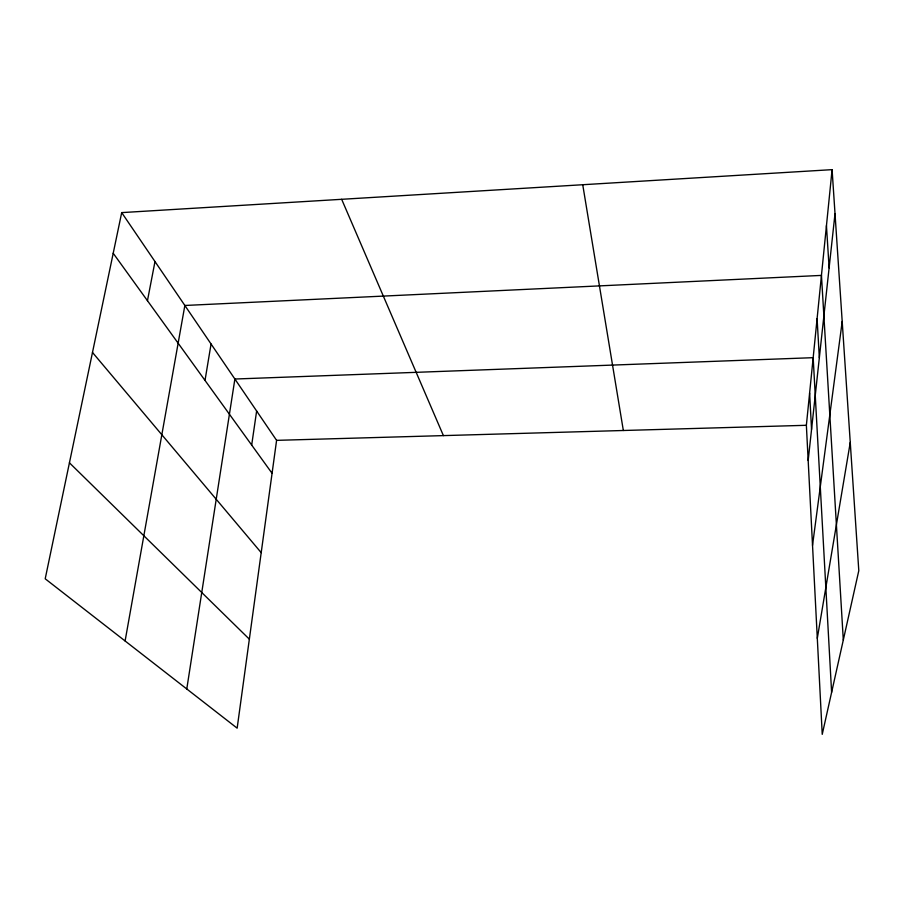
<?xml version="1.0" encoding="UTF-8"?>
<svg xmlns="http://www.w3.org/2000/svg" width="904" height="904" viewBox="0 0 904 904"><rect width="100%" height="100%" fill="white"/><g stroke="black" fill="none" stroke-linecap="round" stroke-linejoin="round"><path stroke-width="1.36" d="M832.087 169.647L858.8 570.661L822.233 734.353L806.368 425.298L832.087 169.647L121.701 212.609L45.2 578.797L237.153 728.172L276.59 440.35L121.701 212.609M808.176 460.452L835.014 213.604M812.526 545.349L842.2 321.462M251.685 445.05L256.634 411.015M186.778 688.972L234.882 379.025L813.171 357.679L831.612 692.374M205.016 380.414L211.061 343.995M817.306 638.303L850.257 442.418M125.102 640.97L184.857 305.473L821.453 275.404L843.308 640.043M147.454 300.693L154.991 261.55M276.59 440.35L806.368 425.298M69.427 462.803L249.346 639.173M92.479 352.447L261.2 552.649M113.203 253.256L272.07 473.3M341.667 199.309L443.401 435.604M582.73 184.721L623.342 430.496M826.448 225.65L829.115 267.878M817.092 318.649L819.34 357.758M809.611 393.059L811.543 429.456"/></g></svg>
